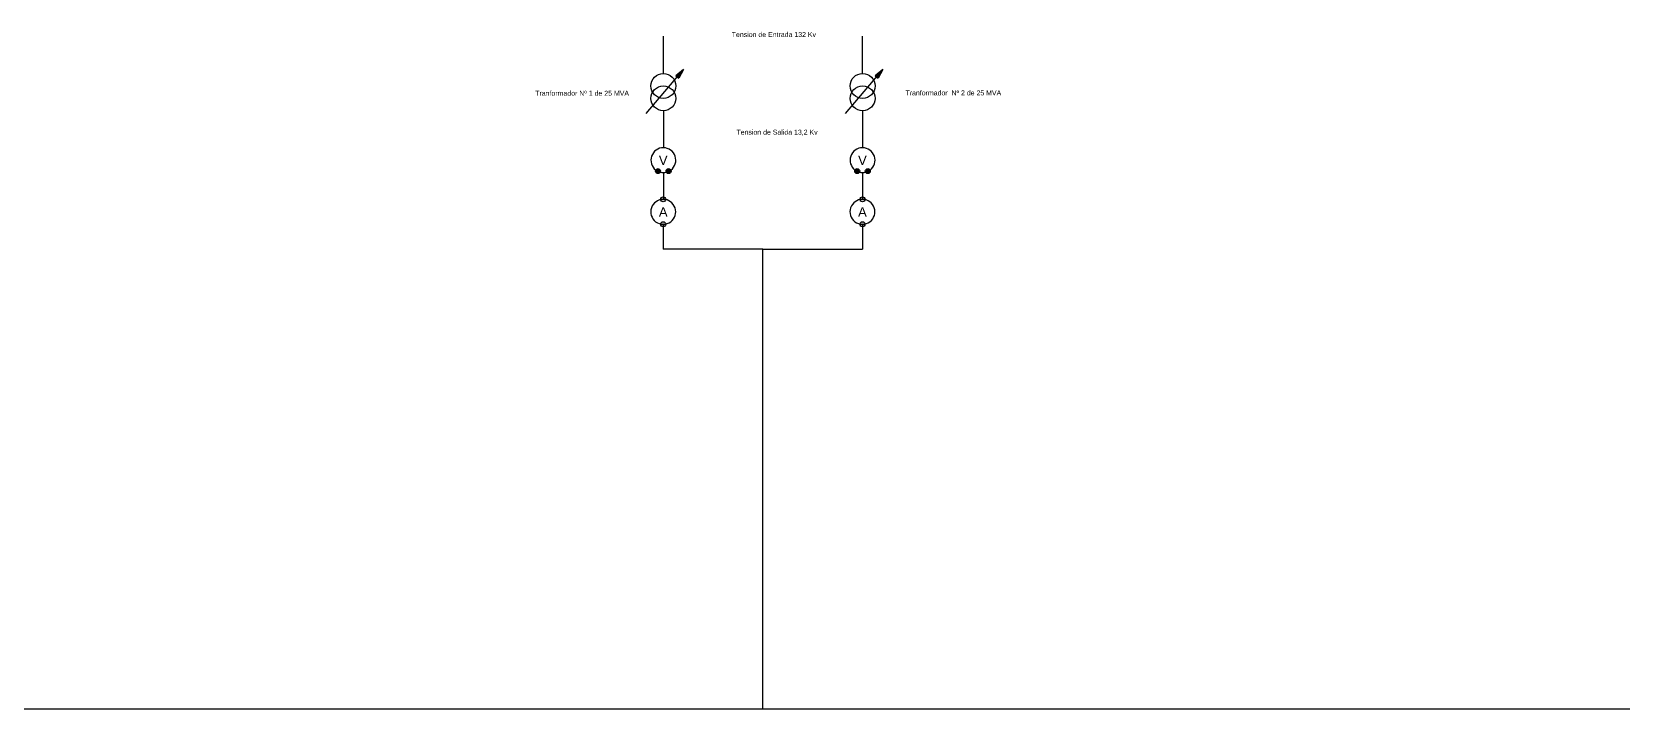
# Model space of a CAD drawing. Header units: millimetres. Extents: x 1875 to 17546, y 2661 to 4631.
# Drawn here: x 9750 to 11028, y 4087 to 4631 of the extents above; entities that cross this region are included whole.
import ezdxf

# ---------------------------------------------------------------- set-up
doc = ezdxf.new("R2010")
doc.units = ezdxf.units.MM
doc.styles.get("Standard").update_dxf_attribs({"font": 'arial.ttf'})

msp = doc.modelspace()

# ---------------------------------------------------------------- hatches: boundary and pattern name
h = msp.add_hatch(color=256)
h.dxf.hatch_style = 1
h.paths.add_polyline_path([(10274, 4601), (10267.8, 4596), (10269, 4595)])
h.paths.add_polyline_path([(10274, 4601), (10269, 4595), (10270.2, 4594)])
h = msp.add_hatch(color=256)
h.dxf.hatch_style = 1
h.paths.add_polyline_path([(10434, 4601), (10427.8, 4596), (10429, 4595)])
h.paths.add_polyline_path([(10434, 4601), (10429, 4595), (10430.2, 4594)])
h = msp.add_hatch(color=256)
h.dxf.hatch_style = 1
h.paths.add_polyline_path([(10251.4, 4519.3, 1), (10255.4, 4519.3, 1)])
h.paths.add_polyline_path([(10259.9, 4519.3, 1), (10263.9, 4519.3, 1)])
h = msp.add_hatch(color=256)
h.dxf.hatch_style = 1
h.paths.add_polyline_path([(10411.4, 4519.3, 1), (10415.4, 4519.3, 1)])
h.paths.add_polyline_path([(10419.9, 4519.3, 1), (10423.9, 4519.3, 1)])
h = msp.add_hatch(color=256)
h.dxf.hatch_style = 1
h.paths.add_polyline_path([(10259.6, 4476.6, 1), (10255.6, 4476.6, 1)])
h.paths.add_polyline_path([(10255.6, 4496.6, 1), (10259.6, 4496.6, 1)])
h = msp.add_hatch(color=256)
h.dxf.hatch_style = 1
h.paths.add_polyline_path([(10419.6, 4476.6, 1), (10415.6, 4476.6, 1)])
h.paths.add_polyline_path([(10415.6, 4496.6, 1), (10419.6, 4496.6, 1)])

# ---------------------------------------------------------------- linework, layer by layer
for p, q in [((10257.7, 4607.8), (10257.7, 4627.8)), ((10417.7, 4607.8), (10417.7, 4627.8)), ((10244, 4565.6), (10274, 4601)), ((10257.7, 4597.8), (10257.7, 4607.8)), ((10274, 4601), (10267.8, 4596)), ((10274, 4601), (10270.2, 4594)), ((10404, 4565.6), (10434, 4601)), ((10417.7, 4597.8), (10417.7, 4607.8)), ((10434, 4601), (10427.8, 4596)), ((10434, 4601), (10430.2, 4594)), ((10267.8, 4596), (10270.2, 4594)), ((10427.8, 4596), (10430.2, 4594)), ((10257.7, 4567.8), (10257.7, 4557.8)), ((10417.7, 4567.8), (10417.7, 4557.8)), ((10257.7, 4557.8), (10257.7, 4538.1)), ((10417.7, 4557.8), (10417.7, 4538.1)), ((10257.7, 4518.1), (10257.7, 4496.6)), ((10417.7, 4518.1), (10417.7, 4496.6)), ((10257.6, 4476.6), (10257.6, 4456.6)), ((10417.6, 4476.6), (10417.6, 4456.6))]:
    msp.add_line(p, q)
at = {"color": 7}
for p, q in [((10337.6, 4456.6), (10257.6, 4456.6)), ((10337.6, 4086.8), (10337.6, 4456.6)), ((10337.6, 4456.6), (10417.6, 4456.6)), ((15781.7, 4086.8), (2762.1, 4086.8))]:
    msp.add_line(p, q, dxfattribs=at)
for centre, radius in [((10257.7, 4587.8), 10), ((10257.7, 4577.8), 10), ((10417.7, 4587.8), 10), ((10417.7, 4577.8), 10), ((10253.4, 4519.3), 2), ((10261.9, 4519.3), 2), ((10413.4, 4519.3), 2), ((10421.9, 4519.3), 2), ((10257.6, 4496.6), 2), ((10417.6, 4496.6), 2), ((10257.6, 4476.6), 2), ((10417.6, 4476.6), 2)]:
    msp.add_circle(centre, radius)
for centre, start, end in [((10257.7, 4528.1), 307.3629, 232.454), ((10417.7, 4528.1), 307.3629, 232.454), ((10257.7, 4528.1), 255.5273, 284.2914), ((10417.7, 4528.1), 255.5273, 284.2914), ((10257.6, 4486.6), 307.3629, 232.454), ((10417.6, 4486.6), 307.3629, 232.454), ((10257.6, 4486.6), 232.454, 307.3629), ((10417.6, 4486.6), 232.454, 307.3629)]:
    msp.add_arc(centre, 10, start, end)

# ---------------------------------------------------------------- texts
at = {"attachment_point": 1}
for s, width, insert, char_height in [('Tension de Entrada 132 Kv', 125.724, (10312.6, 4631.1), 4), ('Tranformador Nº 1 de 25 MVA ', 125.724, (10154.8, 4583.9), 4), ('Tranformador  Nº 2 de 25 MVA ', 125.724, (10452.2, 4584.2), 4), ('Tension de Salida 13,2 Kv', 125.724, (10316.4, 4552.6), 4), ('V', 9.889, (10254.1, 4531.7), 7.5), ('V', 9.889, (10414.1, 4531.7), 7.5), ('A', 9.889, (10254.1, 4490.2), 7.5), ('A', 9.889, (10414.1, 4490.2), 7.5)]:
    msp.add_mtext_dynamic_manual_height_columns(s, width=width, gutter_width=12.5, heights=[0], dxfattribs=dict(at, insert=insert, char_height=char_height))

doc.saveas('drawing.dxf')
